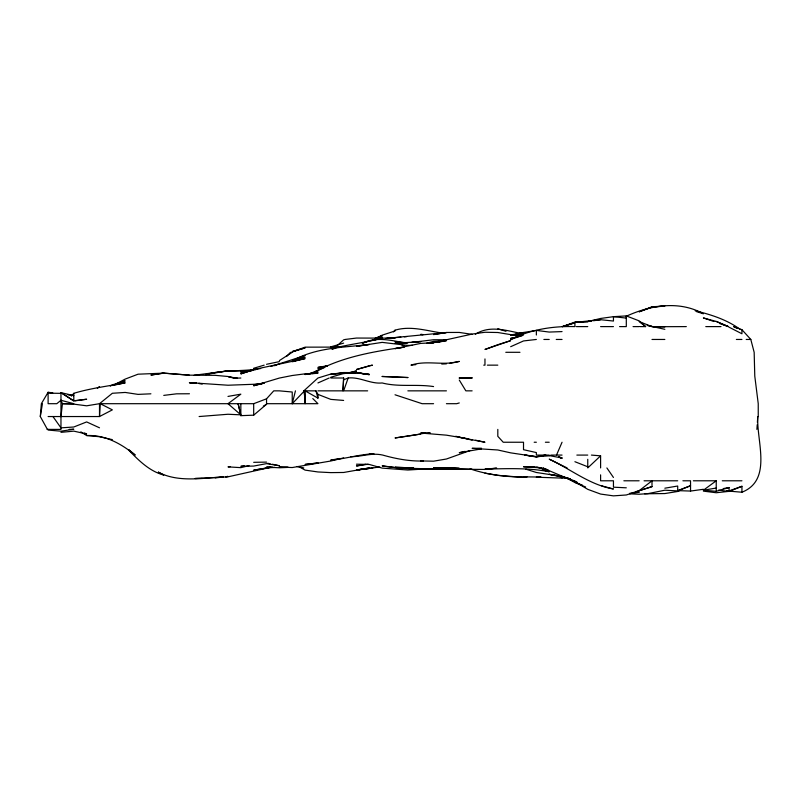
<?xml version="1.0" encoding="UTF-8"?>
<svg xmlns="http://www.w3.org/2000/svg" width="801" height="801" viewBox="0 0 801 801"><rect width="100%" height="100%" fill="white"/><g stroke="black" fill="none" stroke-linecap="round" stroke-linejoin="round"><path stroke-width="1.2" d="M317.937 390.848L342.988 390.848L343.629 378.002L330.783 378.002M342.988 390.848L343.629 378.002M756.895 429.396L757.225 424.72M757.386 422.387L757.786 416.54C756.314 440.991 772.765 480.009 741.936 492.225L729.09 491.133M60.966 416.54L62.438 403.694L60.966 400.28L56.811 403.694L48.11 403.694L48.11 392.27L52.786 392.87M47.409 429.396L40.31 416.54L42.423 403.694M305.091 399.198L303.849 390.848L315.964 390.848L317.937 394.382L317.937 398.127L305.091 390.848L305.091 403.694L304.5 390.848L292.235 403.694L295.439 390.848M433.571 386.573C416.49 383.919 399.008 387.284 382.177 382.968C370.302 384.15 359.909 376.7 348.165 378.002L343.629 390.848L367.649 390.848M556.495 455.088L562.052 442.242M48.11 392.27L41.362 403.694L40.31 416.54M71.359 396.145L73.812 393.311C90.623 388.215 107.995 386.182 125.206 382.828L112.36 385.491M60.966 400.28L73.812 403.694L62.438 403.694L73.812 404.135L86.658 405.807L99.504 403.694L253.687 403.694L266.543 398.808L273.752 390.848L279.389 390.848L292.235 392.019L292.235 403.694M393.471 331.874L395.023 330.192C410.773 325.436 427.093 330.963 442.913 333.146M286.528 356.555L290.493 352.3M591.408 455.088L600.6 455.839L587.754 467.934L587.754 459.313M337.211 345.621L343.629 339.864L345.141 339.454L356.485 338.052L395.023 338.152L390.357 338.423M240.57 413.727L238.107 403.694L240.841 415.659L253.687 415.178L266.543 404.245L266.543 398.808M639.148 490.683L651.994 480.82L651.994 486.628L626.302 494.978L613.446 495.859L600.6 494.067L587.754 489.341L574.908 481.641L542.738 467.934L547.053 469.556M303.849 390.848L317.937 378.012L330.783 374.077L356.485 372.445L352.981 372.855M716.234 488.049L703.388 490.222L716.234 491.313L716.234 480.79L703.388 490.222L703.388 489.291L690.542 491.063L677.696 490.623L690.542 485.726L677.696 490.913L664.85 490.212L647.929 493.636L639.148 494.247L629.806 493.837M110.328 386.182L112.36 384.85L125.206 380.865L116.636 384.19M279.389 360.59L292.235 352.3M312.991 373.006C340.615 357.066 373.176 351.569 404.365 347.123M313.652 372.876L317.937 370.322L308.295 374.327M263.329 406.147L266.543 404.245M115.574 384.16L125.206 379.083L138.052 374.197L163.754 373.146L189.447 375.168L215.149 375.339L227.995 376.49L234.282 378.002L229.046 377.111M375.749 338.382L382.177 335.158L395.023 330.983L395.023 330.192M510.668 346.703L523.514 340.946L536.36 339.454M317.937 370.462L324.415 367.569M475.323 334.287C489.842 324.805 506.853 330.713 522.342 333.687M679.839 490.532L677.696 491.474L664.85 493.556L644.615 493.786M317.937 382.948L329.181 378.002M375.749 338.543L382.177 335.819L375.138 338.242M718.577 490.142L729.09 491.484L741.936 486.287L741.936 492.225M343.629 379.824L348.165 378.002M469.977 450.593L446.417 459.013L433.571 461.176L420.725 460.935L423.058 460.845M251.354 370.583L253.687 369.682L253.687 368.27L264.16 365.146M293.406 361.521L305.091 357.256L292.235 361.752L305.091 358.608L253.687 369.561L240.841 373.897L253.687 369.732L240.841 372.966L253.687 370.172L240.841 371.664L253.687 370.232M574.908 326.077L574.908 322.783L562.402 326.608L574.908 322.082L587.754 321.662L574.908 322.372L600.6 319.709L613.446 321.041L613.446 316.675L626.302 315.914L639.148 320.861L645.626 326.608L639.989 326.608M741.936 486.287L729.09 490.893L726.747 490.522M626.302 316.235C650.492 305.191 678.978 300.285 703.388 313.752L696.379 311.579M651.994 486.628L635.644 491.744M369.331 340.926L362.322 343.299C376.56 336.18 392.049 340.625 406.708 343.228M522.342 335.519L510.668 339.454C530.733 329.471 552.67 325.967 574.908 326.608M312.09 373.496L317.937 371.704L305.091 374.558M562.422 326.608L574.908 322.783M330.783 346.873L343.629 343.118M716.234 491.313L729.09 487.539L729.09 491.484M369.331 365.787L356.485 369.521L372.425 365.146L370.362 365.576M330.783 377.241L343.629 373.526L356.485 372.635L369.331 374.678L356.485 372.675L343.629 372.525L330.783 374.317L343.629 372.876L355.314 372.865M327.449 365.827L317.937 368.55L327.279 366.077M459.273 402.953L456.67 403.694L446.417 403.694M522.342 335.459L510.668 338.723L514.172 338.332M426.563 343.279L433.571 341.326L440.58 341.066M292.235 351.409L305.091 347.924L292.235 351.899L305.091 347.153L341.296 347.103M349.476 372.855L356.485 370.963L348.305 372.855M331.954 348.846L334.287 348.525L331.954 348.856C346.643 344.64 361.882 343.198 376.72 339.454L370.382 340.725M264.2 383.108L253.687 385.772L279.389 378.052L292.235 375.509L305.091 373.837L317.937 373.246L312.09 373.677M270.828 467.293L227.995 476.835L195.294 478.537M270.858 366.478L305.091 355.574L292.235 360.941C315.784 347.334 343.158 347.624 369.331 344.46L356.485 346.332L382.177 342.377L407.869 345.421L412.545 345.351M249.021 465.641L240.841 467.644L227.995 466.873L230.328 466.633M343.629 457.902L330.783 461.016L292.235 467.544L279.389 467.083L287.569 467.173M274.463 365.687L276.725 365.146M465.111 451.353L459.273 452.695L481.461 448.9M732.595 490.963L716.234 492.745L703.388 491.123M205.807 374.508C223.719 369.441 242.543 371.824 260.695 368.5M266.543 364.295L279.389 361.621M376.31 338.523L382.177 337.351L375.168 338.503M205.807 374.578L227.995 370.673L240.841 370.643L227.995 370.943L194.122 375.238M440.58 341.336L433.571 342.618L472.119 334.077L484.965 332.265L497.811 332.505L510.668 334.628L523.514 334.838L510.668 335.018L523.514 332.545L511.829 335.349L523.514 332.465L535.188 330.643M449.922 363.173L459.273 361.411C443.414 365.957 426.723 359.929 410.963 365.146L415.849 364.635M365.827 464.24L356.485 465.972L368.16 464.18M437.076 342.387L446.417 340.665L428.895 343.269M723.243 488.59L729.09 487.539M327.279 365.767L317.937 367.419L327.279 366.187M227.995 396.425L240.841 394.162L227.995 403.694L240.841 414.838L227.995 414.257L199.119 416.54M264.2 382.918L253.687 384.77L258.363 384.41M340.125 458.492L330.783 460.074C345.341 458.863 359.369 454.377 374.007 453.756M664.85 488.199L677.696 486.017L677.696 490.913M270.047 467.353L266.543 467.934L274.713 467.394M266.543 468.034L253.687 470.157L267.154 467.934M409.041 435.924L420.725 434.032L395.023 437.957L407.869 436.114M163.754 373.046L150.908 375.058L163.754 373.146L189.447 375.168M298.623 466.492L305.091 470.117L317.937 471.959L330.783 472.62L343.629 472.48L369.331 467.934L356.485 470.187L379.844 466.953M402.032 347.574L395.023 348.635L420.725 343.399L433.571 342.738L430.067 343.259M515.333 335.239L518.838 334.708M521.181 334.357L523.514 334.007L510.668 335.018M306.252 374.377L317.937 372.615L305.091 374.187L309.757 373.847M591.258 321.071L587.754 321.581L600.6 318.458L613.446 316.675L626.302 318.097M593.591 320.73L600.6 319.709M369.331 468.455L358.818 469.586L372.845 467.934M385.681 338.453L446.417 332.565L433.571 334.568L446.417 332.465L459.273 332.435L472.119 334.357M440.58 341.116L433.571 342.127L440.58 341.426M244.345 465.822L240.841 466.312L253.687 466.062L266.543 463.639L279.389 465.731L272.38 464.25M74.984 400.85L86.658 399.228L73.812 400.78L60.966 392.64L73.812 395.624L67.975 394.843M527.018 476.945C507.914 477.316 488.36 475.053 470.157 468.885M163.754 395.394L176.6 393.822L189.447 393.762M424.15 469.026L407.869 470.017L382.177 468.114L369.331 464.46L356.485 464.19M215.149 477.937L223.319 476.985C201.912 478.077 178.142 482.592 158.398 472.24M411.374 342.428L433.571 339.754L446.417 339.794M629.806 493.286L639.148 492.335L633.311 492.505M379.844 338.412L382.177 338.182L378.673 338.463M386.853 338.433L392.69 337.882M60.966 432.34L73.812 431.138L86.658 434.002L84.495 432.981M412.545 342.377L420.725 341.626L395.023 343.329L407.869 342.808L395.023 341.857L399.699 342.428M395.023 337.662L400.86 337.141M404.365 336.82L406.708 336.61M541.025 477.026L523.514 476.875M514.172 338.042L510.668 338.322L514.172 338.382M430.067 432.961L420.725 433.601L430.067 433.021M343.629 373.526L356.485 372.675L369.331 374.357L357.647 373.006M549.206 455.839L536.36 456.69L510.668 452.855L497.811 449.982L472.119 448.34L481.461 448.22M539.864 476.965L536.36 477.196L562.052 478.107M434.743 468.855L446.417 468.195C425.031 469.847 403.374 469.336 382.177 465.872L393.852 467.303M423.058 460.986C409.401 461.386 395.854 458.773 382.748 455.088L382.177 454.968C371.474 452.615 361.271 456.83 350.638 456.68M441.751 364.044L446.417 363.834M150.908 393.812L138.052 394.382L125.206 392.44L112.36 393.271L99.504 403.694L99.504 416.54L48.11 416.54M369.331 453.877L371.664 453.777M288.73 467.373L279.389 467.774L266.543 467.123L272.38 467.103M261.867 383.979L227.995 385.231L189.447 382.628L194.122 383.289M562.052 331.594L549.206 332.065L536.36 330.412L536.36 334.998M341.296 346.773L330.783 347.123L341.296 347.163M459.273 468.375L433.571 467.624L459.273 468.375L434.743 468.905M233.832 378.222L240.841 378.022M69.156 429.356L73.812 429.226L60.966 431.188L48.11 430.057L48.11 429.396M651.994 326.728L686.327 326.608M425.391 432.951L420.725 433.031L446.417 435.163L468.615 438.858M562.052 477.977L567.899 477.867M253.687 462.317L266.543 462.117M542.197 469.776L549.206 471.739C528.129 467.604 506.342 468.675 484.965 469.126L496.65 468.164L484.965 469.436L420.725 468.996M195.294 478.437L202.303 478.387M535.188 466.743L523.514 466.773L541.466 467.934L536.36 467.093L548.094 470.057M446.678 467.934L439.509 467.934L451.073 467.824M576.36 326.608L587.754 326.608M600.6 326.608L613.446 326.608M619.573 326.608L626.302 326.608L626.302 315.914M633.06 326.608L639.148 326.608M705.781 326.608L721 326.608M543.879 339.454L549.206 339.454M556.234 339.454L562.052 339.454M651.994 339.454L664.85 339.454M736.359 339.454L741.936 339.454M746.192 339.454L750.807 339.454L754.162 352.3L754.782 376.13L758.237 403.694L758.247 416.54M505.791 352.3L519.959 352.3M483.724 365.146L484.965 365.146L484.965 358.938M487.388 365.146L497.811 365.146M407.869 390.848L446.417 390.848M472.119 390.848L465.852 390.848L459.273 380.034M266.543 403.694L317.937 403.694L312.79 398.558M433.571 403.694L422.117 403.694L395.023 394.773M47.169 429.396L60.966 429.396L60.966 393.341L48.11 393.191M534.177 442.242L536.36 442.242M545.391 442.242L549.206 442.242M549.206 455.088L536.36 455.088L536.36 452.575L523.514 449.691L523.514 442.242L503.228 442.242L497.811 436.315L497.811 429.396M550.808 455.088L562.052 455.088M576.85 455.088L587.754 455.088M433.571 467.934L472.119 469.296M623.859 480.79L639.148 480.79M644.064 480.79L677.696 480.79M682.903 480.79L690.542 480.79L690.542 491.063M693.356 480.79L716.234 480.79M722.272 480.79L741.936 480.79M433.571 467.764L446.417 467.934M419.554 468.585L404.625 468.215M652.875 326.608L664.85 326.958M446.547 467.934L450.112 468.094M452.335 468.195L459.273 468.495M626.302 487.809L613.446 487.188L613.446 480.79L600.6 480.79L600.6 474.853M423.058 334.588L420.725 334.407L423.058 334.628M343.629 400.43L330.783 399.379L317.937 394.382M80.821 431.849L86.658 435.544L99.504 436.725L112.36 439.649M86.658 435.544C105.241 434.713 121.261 443.764 135.199 455.088L128.841 449.651M395.023 467.444L400.29 467.934M229.156 377.071L237.246 378.002M402.032 342.708L406.708 343.269M402.032 345.381L404.365 345.682M459.273 437.306L484.965 442.242L475.624 440.21M484.965 473.201L497.811 475.333L523.514 477.406L523.514 476.775M510.668 334.628L520.009 336.26M549.206 455.609L562.052 457.992L558.798 456.9L562.052 458.232L558.798 457.051M296.861 466.492L303.789 467.934M647.328 325.436L664.85 329.311M267.704 463.268L270.047 463.759M695.208 310.788C710.938 314.553 727.078 319.739 740.214 329.411M472.119 440.129L455.769 436.255M570.232 478.998L549.206 474.272L562.052 476.385L536.36 472.49L525.846 469.166M647.328 325.346L651.994 326.448M601.771 485.867L613.446 488.99C589.576 484.935 570.662 469.056 549.206 459.153L567.108 467.934M728.369 326.608L716.234 321.431L703.388 317.927L713.901 321.511M497.811 328.75L505.992 331.324M574.347 480.79L562.052 476.505L570.993 479.599M719.538 323.484L728.339 326.608L716.234 321.431M750.807 339.454L741.936 329.702L733.676 326.608L736.77 328.18M651.994 326.608L639.148 321.561L645.626 326.608M574.908 461.706L587.754 466.773M566.527 477.566L569.871 478.948M585.611 486.988L574.908 482.522L565.106 477.246M582.397 485.306L574.908 482.152L582.397 485.466M99.504 427.804L86.658 421.927L73.812 426.993L60.966 427.854L52.946 416.54M729.09 327.209L741.936 333.767L741.936 329.702M574.908 481.021L577.05 482.152M158.398 472.099L163.754 475.063C149.326 471.198 138.643 460.335 128.54 449.962M60.966 392.64L73.812 401.011L73.812 393.311M606.878 467.934L613.446 477.466M315.964 390.848L317.937 398.127M600.6 455.839L600.6 467.934M253.687 403.694L253.687 415.178M240.841 403.694L240.841 415.659M100.215 403.694L99.504 416.54L112.36 409.872L100.215 403.694M99.504 386.953L97.311 387.924L99.504 386.963M651.994 306.773L639.148 311.819L651.994 307.163L664.85 306.062L651.994 306.773M497.811 344.71L484.965 349.456L510.668 340.645L497.811 344.71M545.721 455.088L536.36 456.991L524.855 455.088L536.36 456.69L545.721 455.088M257.191 369.251L254.858 369.672L257.191 369.251M227.995 476.445L225.662 476.715L227.995 476.445M317.937 462.968L305.091 464.44L317.937 463.008M423.008 469.006L420.725 469.246L423.058 469.006M472.119 377.912L459.273 378.002L472.119 377.912M407.869 377.541L382.177 376.47L407.869 377.541M413.556 467.934L395.023 467.263L413.556 467.934M196.455 383.248L189.447 382.628L196.455 383.228M202.303 383.769L198.798 383.459L202.303 383.769"/></g></svg>
